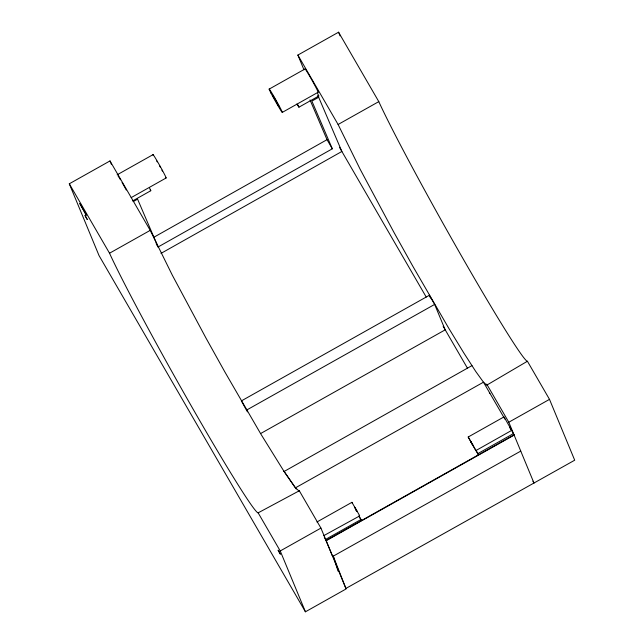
<?xml version="1.0" encoding="UTF-8"?>
<svg xmlns="http://www.w3.org/2000/svg" width="644" height="644" viewBox="0 0 644 644"><rect width="100%" height="100%" fill="white"/><g stroke="black" fill="none" stroke-linecap="round" stroke-linejoin="round"><path stroke-width="0.97" d="M332.787 556.722L333.254 556.142L345.884 588.447L574.698 460.202L549.501 399.361L527.412 361.244A156.589 6.231 60.7 0 1 460.693 254.589A156.589 6.231 60.7 0 1 378.793 101.623L338.567 32.2L297.874 55.07L303.968 69.785M527.412 361.244L487.178 384.903L487.291 385.49L483.692 382.488L475.723 371.435L463.841 352.993L448.755 328.255L412.715 266.044L393.895 232.275L360.173 169.3L338.1 124.493L297.874 55.07M133.348 201.524L137.583 199.141L158.078 246.99L332.32 148.804L311.889 101.092L318.667 97.276L317.701 95.61M153.658 237.362L327.031 139.676L310.006 99.917M160.992 253.39L341.875 151.469L318.667 97.276M69.302 183.798L109.528 253.221A156.589 6.231 60.7 0 0 191.421 406.187A156.589 6.231 60.7 0 0 258.147 512.841L299.299 490.768L320.929 528.096L346.126 588.93L305.433 611.8L99.015 255.531L69.302 183.798L109.995 160.928L150.221 230.359L172.302 275.165L206.024 338.14L224.845 371.91L260.884 434.112L284.084 471.489L296.159 488.957M269.16 89.114L305.014 68.964M117.128 174.814L152.982 154.673M282.314 112.378L318.16 92.237M131.167 197.619L166.144 177.969M296.836 104.046L298.937 107.186L318.804 96.02L317.629 93.469M132.656 200.92L150.793 190.729L149.617 188.169M338.1 124.493L378.793 101.623M109.528 253.221L150.221 230.359M260.707 433.501L445.189 329.841L434.652 304.411L429.355 295.274L241.379 400.898L247.425 411.846M246.676 410.035L434.652 304.411M284.084 471.489L471.971 365.615M283.972 471.247L295.475 487.822L483.475 382.182L504.848 419.067M316.945 521.986L351.922 502.328L359.127 514.757L359.618 515.949L323.642 535.719M324.334 537.289L326.162 540.727L514.137 435.111L511.626 430.417L476.069 450.47L475.505 449.665L475.892 450.631L468.196 437.01L504.051 416.869L511.739 430.482L510.338 428.558M534.005 483.072L508.8 422.231L549.501 399.361M305.433 611.8L280.237 550.958L320.929 528.096M520.763 451.098L332.65 556.48L326.025 540.493L478.411 454.857L477.888 453.593L513.469 433.597M325.566 539.414L361.002 519.499L359.191 516.375M514.001 434.869L478.411 454.857L468.196 437.01M318.804 96.02L318.225 95.344M150.793 190.729L150.213 190.044M359.618 515.949L359.078 515.313M489.351 392.768L489.851 393.186M356.824 511.046L356.534 510.62M511.086 429.669L511.626 430.417M156.742 161.056L157.265 161.877M355.005 507.657L354.715 507.231L354.989 507.883M295.475 487.822L299.412 491.356L299.299 490.768M509.774 427.56L510.579 428.88M355.23 508.036L356.824 510.966M356.301 510.241L355.214 508.309M486.719 384.106L508.8 422.231M339.469 147.315L426.231 297.069M443.161 326.283L467.576 368.408M532.926 481.205L533.86 482.823M327.031 139.676L332.32 148.804M477.888 453.593L476.069 450.47M359.191 516.681L361.453 520.585L361.002 519.499M156.154 243.665L158.078 246.99M258.147 512.841L280.237 550.958M355.721 509.694L356.72 511.433M159.591 165.838L160.445 167.351M297.769 104.626L298.937 107.186M161.902 170.08L162.417 171.103M352.413 503.519L351.922 502.328M338.567 32.2L340.088 35.879M429.355 295.274L430.474 297.971M109.995 160.928L111.517 164.606M333.254 556.142L338.044 571.123M305.216 69.608A13.387 0.531 60.7 0 1 311.664 79.655A13.387 0.531 60.7 0 1 317.919 92.084M153.183 155.317A13.403 0.531 60.7 0 1 159.623 165.347A13.403 0.531 60.7 0 1 165.902 177.825M118.045 175.893A13.403 0.531 60.7 0 1 119.1 177.543M119.526 178.227A13.403 0.531 60.7 0 1 120.476 179.797M122.07 182.51A13.403 0.531 60.7 0 1 126.288 190.028M79.856 203.609L86.296 215.128L79.856 203.609M272.589 95.038L279.005 106.534L272.589 95.038M470.989 441.913L473.139 445.753L470.989 441.913M85.056 215.547L87.206 219.395L85.056 215.547M278.168 550.242L280.317 554.082L278.168 550.242M271.035 93.187A13.387 0.531 60.7 0 0 282.064 112.233A13.387 0.531 60.7 0 0 274.111 96.817A13.387 0.531 60.7 0 0 271.035 93.187"/></g></svg>
